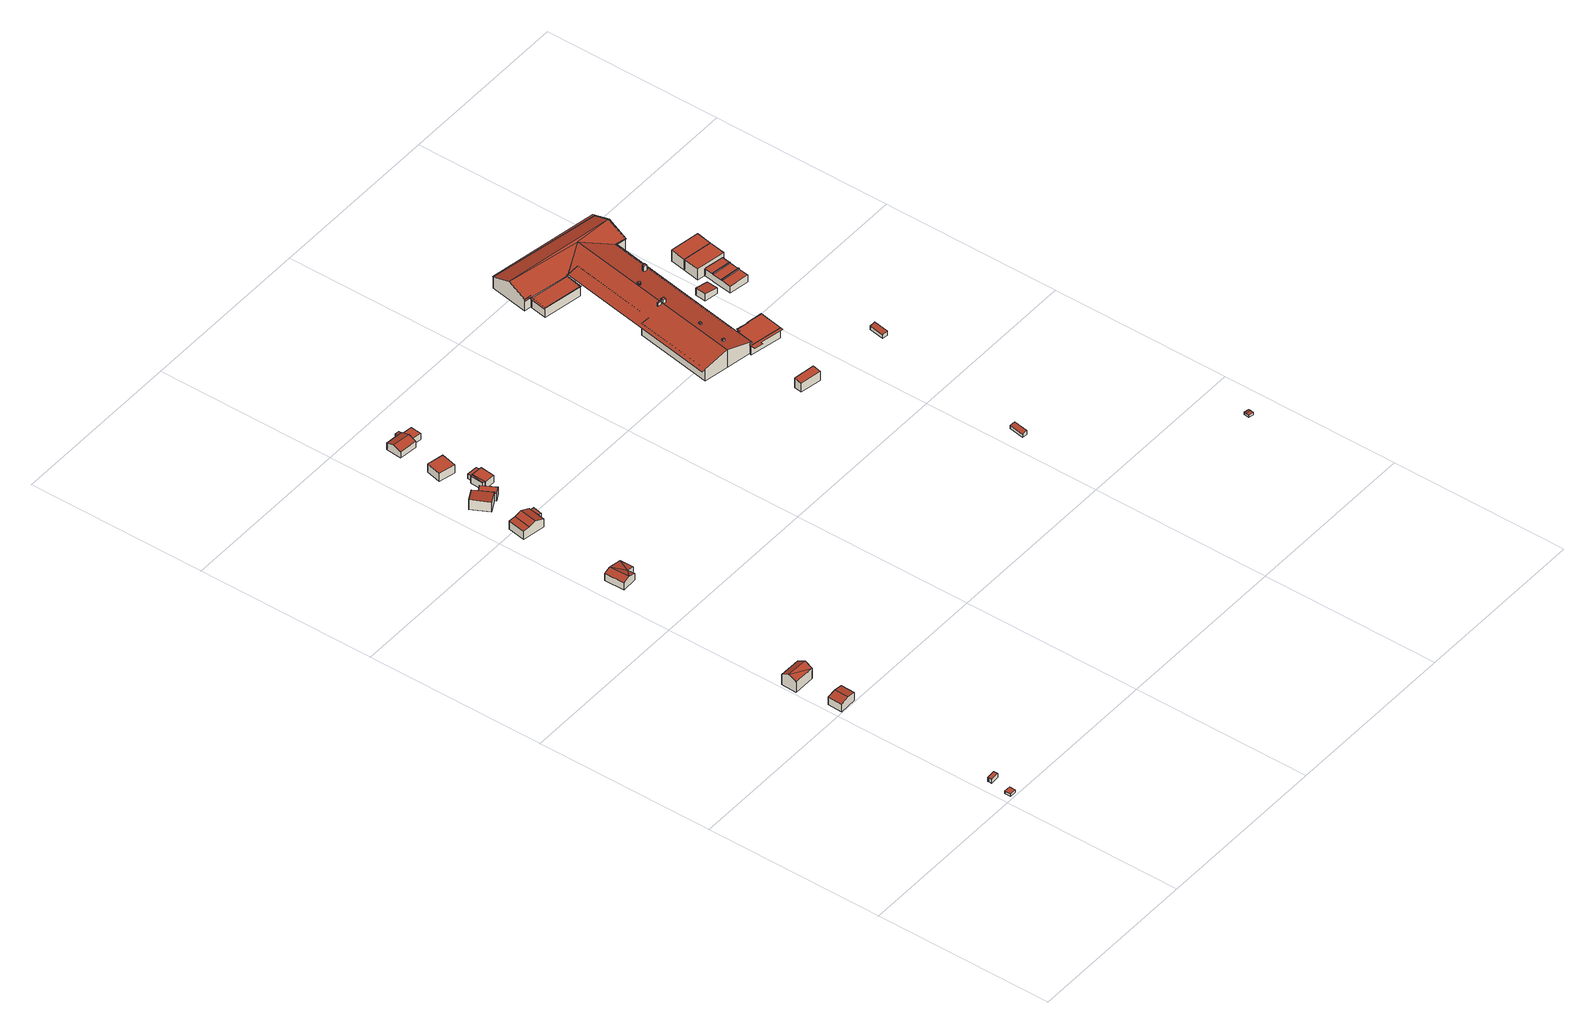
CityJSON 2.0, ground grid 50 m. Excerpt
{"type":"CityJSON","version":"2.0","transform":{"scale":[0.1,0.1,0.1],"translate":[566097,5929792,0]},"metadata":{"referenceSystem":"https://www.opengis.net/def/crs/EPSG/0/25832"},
"CityObjects":{
"building1":{"type":"Building","attributes":{"Grundfläche 2D":"3.014182","Grundhöhe NN":"0.669"},"geometry":[{"type":"Solid","lod":"3","boundaries":[[[[0,1,2,3]],[[4,5,3,2]],[[5,6,0,3]],[[6,7,1,0]],[[7,4,2,1]],[[7,6,5,4]]]],"semantics":{"surfaces":[{"type":"RoofSurface"},{"type":"WallSurface"},{"type":"GroundSurface"}],"values":[[0,1,1,1,1,2]]}}]},
"building2":{"type":"Building","attributes":{"Grundfläche 2D":"2.782743","Grundhöhe NN":"0.351"},"geometry":[{"type":"Solid","lod":"3","boundaries":[[[[8,9,10,11,12]],[[13,14,12,11]],[[15,13,11,10]],[[14,16,8,12]],[[16,17,9,8]],[[17,15,10,9]],[[15,17,16,14,13]]]],"semantics":{"surfaces":[{"type":"RoofSurface"},{"type":"WallSurface"},{"type":"GroundSurface"}],"values":[[0,1,1,1,1,1,2]]}}]},
"building3":{"type":"Building","attributes":{"Grundfläche 2D":"20.490664","Grundhöhe NN":"0.663"},"geometry":[{"type":"Solid","lod":"3","boundaries":[[[[18,19,20,21]],[[22,18,21,23]],[[23,21,20,24,25]],[[22,23,25,26]],[[19,18,22,26,27]],[[20,19,27,24]],[[25,24,27,26]]]],"semantics":{"surfaces":[{"type":"RoofSurface"},{"type":"WallSurface"},{"type":"GroundSurface"}],"values":[[0,0,1,1,1,1,2]]}}]},
"building4":{"type":"Building","attributes":{"Grundfläche 2D":"26.511893","Grundhöhe NN":"0.623"},"geometry":[{"type":"Solid","lod":"3","boundaries":[[[[28,29,30]],[[31,29,28]],[[32,28,30,33]],[[33,30,29,34,35]],[[32,33,35,36]],[[31,28,32,36,37]],[[29,31,37,34]],[[35,34,37,36]]]],"semantics":{"surfaces":[{"type":"RoofSurface"},{"type":"WallSurface"},{"type":"GroundSurface"}],"values":[[0,0,0,1,1,1,1,2]]}}]},
"building5":{"type":"Building","attributes":{"Grundfläche 2D":"31.848993","Grundhöhe NN":"0.681"},"geometry":[{"type":"Solid","lod":"3","boundaries":[[[[38,39,40,41]],[[42,41,43]],[[38,41,42]],[[44,42,45]],[[38,42,44]],[[43,41,40,46,47]],[[42,43,47,48]],[[45,42,48,49]],[[44,45,49,50]],[[39,38,44,50,51]],[[40,39,51,46]],[[51,50,49,48,47,46]]]],"semantics":{"surfaces":[{"type":"RoofSurface"},{"type":"WallSurface"},{"type":"GroundSurface"}],"values":[[0,0,0,0,0,1,1,1,1,1,1,2]]}}]},
"building6":{"type":"Building","attributes":{"Grundfläche 2D":"32.381578","Grundhöhe NN":"0.787"},"geometry":[{"type":"Solid","lod":"3","boundaries":[[[[52,53,54,55,56,57]],[[58,54,53,59]],[[60,58,59,61]],[[62,52,57,56,55,63,64]],[[61,59,53,52,62,65]],[[60,61,65,66]],[[55,54,58,60,66,63]],[[66,65,62,64,63]]]],"semantics":{"surfaces":[{"type":"RoofSurface"},{"type":"WallSurface"},{"type":"GroundSurface"}],"values":[[0,0,0,1,1,1,1,2]]}}]},
"building7":{"type":"Building","attributes":{"Grundfläche 2D":"3.264742","Grundhöhe NN":"0.778"},"geometry":[{"type":"Solid","lod":"3","boundaries":[[[[67,68,69,70]],[[71,72,70,69]],[[72,73,67,70]],[[73,64,68,67]],[[64,71,69,68]],[[64,73,72,71]]]],"semantics":{"surfaces":[{"type":"RoofSurface"},{"type":"WallSurface"},{"type":"GroundSurface"}],"values":[[0,1,1,1,1,2]]}}]},
"building8":{"type":"Building","attributes":{"Grundfläche 2D":"23.591232","Grundhöhe NN":"0.697"},"geometry":[{"type":"Solid","lod":"3","boundaries":[[[[74,75,76,77]],[[75,74,78,79]],[[76,75,79,80]],[[77,76,80,81]],[[74,77,81,78]],[[79,78,81,80]]]],"semantics":{"surfaces":[{"type":"RoofSurface"},{"type":"WallSurface"},{"type":"GroundSurface"}],"values":[[0,1,1,1,1,2]]}}]},
"building9":{"type":"Building","attributes":{"Grundfläche 2D":"10.059846","Grundhöhe NN":"0.749"},"geometry":[{"type":"Solid","lod":"3","boundaries":[[[[82,83,84,85,86,87]],[[88,81,86,85]],[[81,89,87,86]],[[89,90,82,87]],[[90,91,83,82]],[[91,92,84,83]],[[92,88,85,84]],[[88,92,91,90,89,81]]]],"semantics":{"surfaces":[{"type":"RoofSurface"},{"type":"WallSurface"},{"type":"GroundSurface"}],"values":[[0,1,1,1,1,1,1,2]]}}]},
"building10":{"type":"Building","attributes":{"Grundfläche 2D":"20.499132","Grundhöhe NN":"0.814"},"geometry":[{"type":"Solid","lod":"3","boundaries":[[[[93,94,95,96]],[[97,98,96,95]],[[98,99,93,96]],[[99,100,94,93]],[[100,97,95,94]],[[100,99,98,97]]]],"semantics":{"surfaces":[{"type":"RoofSurface"},{"type":"WallSurface"},{"type":"GroundSurface"}],"values":[[0,1,1,1,1,2]]}}]},
"building11":{"type":"Building","attributes":{"Grundfläche 2D":"15.333092","Grundhöhe NN":"0.387"},"geometry":[{"type":"Solid","lod":"3","boundaries":[[[[101,102,103]],[[104,102,101]],[[105,106,101,103,107]],[[103,102,108,109]],[[107,103,109,110]],[[105,107,110,111]],[[106,105,111,112]],[[104,101,106,112,113]],[[102,104,113,108]],[[112,111,110,109,108,113]]]],"semantics":{"surfaces":[{"type":"RoofSurface"},{"type":"WallSurface"},{"type":"GroundSurface"}],"values":[[0,0,0,1,1,1,1,1,1,2]]}}]},
"building12":{"type":"Building","attributes":{"Grundfläche 2D":"4.456368","Grundhöhe NN":"0.519"},"geometry":[{"type":"Solid","lod":"3","boundaries":[[[[114,115,116,117]],[[118,119,117,116]],[[119,120,114,117]],[[120,121,115,114]],[[121,118,116,115]],[[121,120,119,118]]]],"semantics":{"surfaces":[{"type":"RoofSurface"},{"type":"WallSurface"},{"type":"GroundSurface"}],"values":[[0,1,1,1,1,2]]}}]},
"building13":{"type":"Building","attributes":{"Grundfläche 2D":"23.366925","Grundhöhe NN":"0.914"},"geometry":[{"type":"Solid","lod":"3","boundaries":[[[[122,123,124,125,126]],[[127,128,129,124,123]],[[127,123,122,126,130,131]],[[129,128,127,131,132]],[[125,124,129,132,133]],[[126,125,133,130]],[[131,130,133,132]]]],"semantics":{"surfaces":[{"type":"RoofSurface"},{"type":"WallSurface"},{"type":"GroundSurface"}],"values":[[0,0,1,1,1,1,2]]}}]},
"building14":{"type":"Building","attributes":{"Grundfläche 2D":"0.902118","Grundhöhe NN":"0.962"},"geometry":[{"type":"Solid","lod":"3","boundaries":[[[[134,128,135,136]],[[137,138,136,135]],[[138,139,134,136]],[[139,140,128,134]],[[140,137,135,128]],[[140,139,138,137]]]],"semantics":{"surfaces":[{"type":"RoofSurface"},{"type":"WallSurface"},{"type":"GroundSurface"}],"values":[[0,1,1,1,1,2]]}}]},
"building15":{"type":"Building","attributes":{"Grundfläche 2D":"8.536754","Grundhöhe NN":"0.895"},"geometry":[{"type":"Solid","lod":"3","boundaries":[[[[141,142,143,144]],[[142,141,145,146]],[[143,142,146,147]],[[144,143,147,148]],[[141,144,148,145]],[[146,145,148,147]]]],"semantics":{"surfaces":[{"type":"RoofSurface"},{"type":"WallSurface"},{"type":"GroundSurface"}],"values":[[0,1,1,1,1,2]]}}]},
"building16":{"type":"Building","attributes":{"Grundfläche 2D":"14.255826","Grundhöhe NN":"1.139"},"geometry":[{"type":"Solid","lod":"3","boundaries":[[[[149,150,151,152]],[[153,154,152,151]],[[154,155,149,152]],[[155,156,150,149]],[[156,153,151,150]],[[156,155,154,153]]]],"semantics":{"surfaces":[{"type":"RoofSurface"},{"type":"WallSurface"},{"type":"GroundSurface"}],"values":[[0,1,1,1,1,2]]}}]},
"building17":{"type":"Building","attributes":{"Grundfläche 2D":"5.758841","Grundhöhe NN":"1.320"},"geometry":[{"type":"Solid","lod":"3","boundaries":[[[[157,158,159,160]],[[161,162,160,159]],[[162,163,157,160]],[[163,164,158,157]],[[164,161,159,158]],[[164,163,162,161]]]],"semantics":{"surfaces":[{"type":"RoofSurface"},{"type":"WallSurface"},{"type":"GroundSurface"}],"values":[[0,1,1,1,1,2]]}}]},
"building18":{"type":"Building","attributes":{"Grundfläche 2D":"1073.108914","Grundhöhe NN":"1.105"},"children":["building18-1","building18-2","building18-3","building18-4","building18-5","building18-6"],"geometry":[{"type":"Solid","lod":"3","boundaries":[[[[165,166,167,168,169,170,171]],[[172,173,174,175,176,177,170,169,178,179]],[[170,177,176,180,181,182]],[[182,183,170,182,181]],[[183,182,181,184,185,186]],[[187,188,189]],[[183,189,188,190,170]],[[171,170,190,191,165]],[[192,193,194,195,196,197]],[[198,199,200,201,202,203,204,205,206,207,208,209,210,211]],[[212,194,213,214]],[[215,212,214,216]],[[193,215,216,217]],[[218,207,219,220]],[[221,218,220,222]],[[223,221,222,224]],[[225,223,224,226]],[[227,225,226,228]],[[229,227,228,230]],[[231,229,230,232]],[[205,231,232,233]],[[234,235,236,171,237,238,239,240]],[[241,242,236,235,243]],[[244,241,243,245]],[[168,244,245,246]],[[169,168,246,247]],[[178,169,247,248]],[[207,179,178,248,219]],[[179,207,206,172]],[[173,172,206,205,174]],[[174,205,233,249,250]],[[251,252,250,249,253]],[[254,255,256,177,251,253,257]],[[182,258,255,254,259]],[[260,182,259,261]],[[186,260,261,262]],[[189,183,186,262,263]],[[264,189,263,265]],[[265,213,188,264]],[[194,188,213]],[[188,194,193,190]],[[238,266,190,193,217,267,239]],[[265,263,262,261,259,254,257,253,249,233,232,230,228,226,224,222,220,219,248,247,246,245,243,235,234,240,239,267,217,216,214,213]],[[197,196,195,194,212,215,193,192]],[[221,223,225,227,229,231,205,204,203,202,201,200,199,198,211,210,209,208,207,218]],[[244,168,167,166,165,171,236,242,241]],[[177,176,175,174,250,252,251]],[[182,181,180,176,177,256,255,258]],[[185,184,181,182,260,186]],[[188,187,189,264]],[[190,266,191]],[[266,238,237,171,165,191]]]],"semantics":{"surfaces":[{"type":"RoofSurface"},{"type":"WallSurface"},{"type":"GroundSurface"}],"values":[[0,0,0,0,0,0,0,0,0,0,1,1,1,1,1,1,1,1,1,1,1,1,1,1,1,1,1,1,1,1,1,1,1,1,1,1,1,1,1,1,1,1,2,0,0,0,0,0,0,0,0,0]]}}]},
"building18-1":{"type":"BuildingInstallation","parents":["building18"],"geometry":[{"type":"MultiSurface","lod":"3","boundaries":[[[268,269,270,271,272]],[[270,269,273,274]],[[271,270,274,275]],[[276,268,272,271,275,277]],[[269,268,276,273]]],"semantics":{"surfaces":[{"type":"RoofSurface"},{"type":"WallSurface"}],"values":[0,1,1,1,1]}}]},
"building18-2":{"type":"BuildingInstallation","parents":["building18"],"geometry":[{"type":"MultiSurface","lod":"3","boundaries":[[[278,279,280,281,282,283,284,285,286,287,288,289,290,291,292,293,294,295,296,297,298,299,300,301,302,303,304,305]],[[280,279,306,307]],[[281,280,307,308]],[[279,278,309,310]],[[279,310,306]],[[282,281,308,311]],[[283,282,311,312]],[[284,283,312,313]],[[285,284,313,314]],[[286,285,314,315]],[[287,286,315,316]],[[288,287,316,317]],[[289,288,317,318]],[[290,289,318,319]],[[291,290,319,320]],[[291,320,321]],[[292,291,321,322]],[[293,292,322,323]],[[294,293,323,324]],[[295,294,324,325]],[[296,295,325,326]],[[297,296,326,327]],[[298,297,327,328]],[[299,298,328,329]],[[300,299,329,330]],[[301,300,330,331]],[[302,301,331,332]],[[303,302,332,333]],[[303,333,334]],[[304,303,334,335]],[[305,304,335,336]],[[278,305,336,309]]],"semantics":{"surfaces":[{"type":"RoofSurface"},{"type":"WallSurface"}],"values":[0,1,1,1,1,1,1,1,1,1,1,1,1,1,1,1,1,1,1,1,1,1,1,1,1,1,1,1,1,1,1,1]}}]},
"building18-3":{"type":"BuildingInstallation","parents":["building18"],"geometry":[{"type":"MultiSurface","lod":"3","boundaries":[[[337,338,339,340]],[[339,338,341,342]],[[340,339,342,343]],[[337,340,343,344]],[[338,337,344,341]]],"semantics":{"surfaces":[{"type":"RoofSurface"},{"type":"WallSurface"}],"values":[0,1,1,1,1]}}]},
"building18-4":{"type":"BuildingInstallation","parents":["building18"],"geometry":[{"type":"MultiSurface","lod":"3","boundaries":[[[345,346,347,348]],[[349,350,346,345]],[[351,352,347,346,350]],[[352,353,348,347]],[[349,345,348,353]]],"semantics":{"surfaces":[{"type":"RoofSurface"},{"type":"WallSurface"}],"values":[0,1,1,1,1]}}]},
"building18-5":{"type":"BuildingInstallation","parents":["building18"],"geometry":[{"type":"MultiSurface","lod":"3","boundaries":[[[354,355,356,357]],[[357,356,358,359]],[[354,357,359,360]],[[355,354,360,361]],[[356,355,361,358]]],"semantics":{"surfaces":[{"type":"RoofSurface"},{"type":"WallSurface"}],"values":[0,1,1,1,1]}}]},
"building18-6":{"type":"BuildingInstallation","parents":["building18"],"geometry":[{"type":"MultiSurface","lod":"3","boundaries":[[[362,363,364,365,366,367]],[[368,362,367,366,369,370]],[[371,365,364,363,372,373]],[[366,365,371,369]],[[363,362,368,372]]],"semantics":{"surfaces":[{"type":"RoofSurface"},{"type":"WallSurface"}],"values":[0,1,1,1,1]}}]},
"building19":{"type":"Building","attributes":{"Grundfläche 2D":"11.955669","Grundhöhe NN":"1.222"},"geometry":[{"type":"Solid","lod":"3","boundaries":[[[[374,375,376,377]],[[378,379,377,376]],[[379,380,374,377]],[[380,381,375,374]],[[381,378,376,375]],[[381,380,379,378]]]],"semantics":{"surfaces":[{"type":"RoofSurface"},{"type":"WallSurface"},{"type":"GroundSurface"}],"values":[[0,1,1,1,1,2]]}}]},
"building20":{"type":"Building","attributes":{"Grundfläche 2D":"6.238267","Grundhöhe NN":"1.337"},"geometry":[{"type":"Solid","lod":"3","boundaries":[[[[382,383,384,385]],[[386,387,385,384]],[[387,388,382,385]],[[388,389,383,382]],[[389,386,384,383]],[[389,388,387,386]]]],"semantics":{"surfaces":[{"type":"RoofSurface"},{"type":"WallSurface"},{"type":"GroundSurface"}],"values":[[0,1,1,1,1,2]]}}]},
"building21":{"type":"Building","attributes":{"Grundfläche 2D":"2.303463","Grundhöhe NN":"1.295"},"geometry":[{"type":"Solid","lod":"3","boundaries":[[[[390,391,392,393]],[[394,390,393,395]],[[395,393,392,396,397]],[[394,395,397,398]],[[391,390,394,398,399]],[[392,391,399,396]],[[397,396,399,398]]]],"semantics":{"surfaces":[{"type":"RoofSurface"},{"type":"WallSurface"},{"type":"GroundSurface"}],"values":[[0,0,1,1,1,1,2]]}}]},
"building22":{"type":"Building","attributes":{"Grundfläche 2D":"48.328288","Grundhöhe NN":"1.161"},"children":["building22-1","building22-2"],"geometry":[{"type":"Solid","lod":"3","boundaries":[[[[400,401,402,403,404,405,406,407,408,409,410,411]],[[404,403,412,413]],[[414,415,409,408,407,406,405,404,413,416]],[[410,409,415,417]],[[418,412,403,402,401,400,411,410,417,419]],[[419,417,415,414,416,413,412,418]]]],"semantics":{"surfaces":[{"type":"RoofSurface"},{"type":"WallSurface"},{"type":"GroundSurface"}],"values":[[0,1,1,1,1,2]]}}]},
"building22-1":{"type":"BuildingInstallation","parents":["building22"],"geometry":[{"type":"MultiSurface","lod":"3","boundaries":[[[420,421,422,423]],[[423,422,401,402]],[[420,423,402,405]],[[421,420,405,406]],[[422,421,406,401]]],"semantics":{"surfaces":[{"type":"RoofSurface"},{"type":"WallSurface"}],"values":[0,1,1,1,1]}}]},
"building22-2":{"type":"BuildingInstallation","parents":["building22"],"geometry":[{"type":"MultiSurface","lod":"3","boundaries":[[[424,425,426,427]],[[427,426,411,400]],[[424,427,400,407]],[[425,424,407,408]],[[426,425,408,411]]],"semantics":{"surfaces":[{"type":"RoofSurface"},{"type":"WallSurface"}],"values":[0,1,1,1,1]}}]},
"building23":{"type":"Building","attributes":{"Grundfläche 2D":"38.108187","Grundhöhe NN":"1.149"},"geometry":[{"type":"Solid","lod":"3","boundaries":[[[[428,429,430,431,432]],[[428,432,433,434]],[[429,428,434,435]],[[430,429,435,436]],[[432,431,430,436,433]],[[435,434,433,436]]]],"semantics":{"surfaces":[{"type":"RoofSurface"},{"type":"WallSurface"},{"type":"GroundSurface"}],"values":[[0,1,1,1,1,2]]}}]},
"building24":{"type":"Building","attributes":{"Grundfläche 2D":"36.805719","Grundhöhe NN":"1.110"},"geometry":[{"type":"Solid","lod":"3","boundaries":[[[[437,438,429,428]],[[435,434,428,429]],[[434,439,437,428]],[[439,440,438,437]],[[440,435,429,438]],[[440,439,434,435]]]],"semantics":{"surfaces":[{"type":"RoofSurface"},{"type":"WallSurface"},{"type":"GroundSurface"}],"values":[[0,1,1,1,1,2]]}}]}
},
"vertices":[
[21,6,15],[38,5,15],[39,23,15],[21,23,15],[39,23,7],[21,23,7],[21,6,7],[38,5,7],
[58,72,16],[58,84,16],[33,83,16],[33,79,16],[33,71,16],[33,79,4],[33,71,4],[33,83,4],[58,72,4],[58,84,4],
[43,542,35],[18,542,31],[16,501,31],[42,502,35],[68,542,31],[67,502,31],[16,501,7],[67,502,7],[68,542,7],[18,542,7],
[7,651,50],[68,628,38],[69,649,50],[7,629,38],[8,672,38],[69,671,38],[68,628,6],[69,671,6],[8,672,6],[7,629,6],
[68,1225,34],[46,1224,29],[48,1167,29],[69,1168,34],[89,1188,28],[90,1168,28],[109,1226,24],[110,1188,24],[48,1167,7],[90,1168,7],[89,1188,7],[110,1188,7],[109,1226,7],[46,1224,7],
[117,1500,33],[91,1504,44],[82,1455,44],[108,1450,33],[113,1473,33],[117,1499,33],[63,1458,36],[72,1508,36],[45,1461,33],[54,1511,33],[117,1500,8],[108,1450,8],[117,1499,8],[54,1511,8],[45,1461,8],
[130,1497,28],[117,1499,28],[113,1473,28],[125,1471,28],[113,1473,8],[125,1471,8],[130,1497,8],
[88,1649,32],[51,1628,39],[77,1580,38],[115,1601,31],[88,1649,7],[51,1628,7],[77,1580,7],[115,1601,7],
[115,1595,28],[137,1607,28],[115,1646,28],[96,1635,28],[115,1601,28],[112,1600,28],[96,1635,7],[112,1600,7],[115,1595,7],[137,1607,7],[115,1646,7],
[133,1732,33],[143,1775,33],[97,1785,33],[87,1743,33],[97,1785,8],[87,1743,8],[133,1732,8],[143,1775,8],
[137,1684,26],[128,1646,27],[136,1646,26],[131,1684,26],[165,1641,26],[169,1682,26],[136,1643,26],[128,1646,4],[136,1646,4],[136,1643,4],[165,1641,4],[169,1682,4],[131,1684,4],
[138,1698,19],[137,1684,19],[169,1682,19],[169,1696,19],[169,1682,5],[169,1696,5],[138,1698,5],[137,1684,5],
[148,1869,32],[150,1880,37],[98,1886,37],[96,1864,29],[147,1858,29],[152,1903,29],[138,1905,29],[101,1908,29],[147,1858,9],[152,1903,9],[101,1908,9],[96,1864,9],
[138,1912,29],[150,1903,29],[150,1911,29],[150,1903,10],[150,1911,10],[138,1912,10],[138,1905,10],
[152,1899,29],[148,1869,29],[176,1866,29],[179,1896,29],[152,1899,9],[148,1869,9],[176,1866,9],[179,1896,9],
[909,1244,39],[913,1268,40],[853,1277,40],[849,1254,39],[853,1277,11],[849,1254,11],[909,1244,11],[913,1268,11],
[1042,785,23],[1035,743,23],[1049,741,26],[1056,782,26],[1049,741,13],[1056,782,13],[1042,785,13],[1035,743,13],
[815,1915,45],[807,1871,45],[734,1459,45],[743,1457,48],[812,1445,66],[901,1954,66],[817,1916,46],[888,1430,45],[888,1431,45],[896,1480,45],[897,1481,45],[969,1889,45],[966,1891,46],[883,1432,47],[882,1431,47],[997,1884,45],[1008,1942,69],[1005,1943,69],[691,1997,69],[1018,1999,45],[702,2054,45],[701,2051,47],[681,1940,45],[701,1936,45],[682,1944,47],[811,1916,45],[813,1916,45],[813,1916,42],[811,1916,42],[701,1936,42],[696,1937,42],[688,1891,41],[805,1870,41],[970,1402,42],[984,1475,42],[939,1483,42],[939,1481,42],[906,1488,42],[904,1480,42],[897,1481,42],[896,1480,42],[888,1430,42],[882,1431,42],[880,1431,42],[877,1413,42],[901,1408,42],[902,1414,42],[693,1892,41],[701,1936,11],[693,1892,11],[802,1872,41],[802,1872,11],[811,1916,11],[881,1426,42],[882,1431,11],[881,1426,11],[971,1409,42],[971,1409,11],[983,1474,42],[983,1474,11],[940,1482,42],[940,1482,11],[940,1480,42],[940,1480,11],[907,1486,42],[907,1486,11],[906,1478,42],[906,1478,11],[896,1480,11],[817,1916,11],[845,1912,11],[845,1912,53],[816,1917,46],[811,1918,46],[811,1918,11],[816,1917,11],[802,1669,53],[809,1705,53],[802,1669,11],[781,1674,48],[781,1674,11],[743,1457,11],[812,1445,11],[883,1432,11],[893,1481,11],[893,1481,46],[966,1892,46],[897,1504,46],[966,1892,11],[995,1886,11],[995,1886,46],[970,1891,46],[966,1891,11],[1005,1938,67],[1005,1943,11],[1014,1990,49],[1014,1990,11],[701,2051,11],[682,1944,11],[702,1941,47],[702,1941,11],[811,1917,46],[811,1917,11],
[852,1664,76],[859,1662,76],[861,1670,76],[853,1672,76],[852,1665,76],[859,1662,64],[861,1670,64],[853,1672,66],[852,1664,66],[852,1665,66],
[874,1748,69],[875,1748,69],[876,1749,69],[876,1750,69],[876,1751,69],[877,1751,69],[876,1752,69],[876,1753,69],[876,1754,69],[875,1754,69],[874,1754,69],[874,1755,69],[873,1755,69],[872,1755,69],[871,1755,69],[871,1754,69],[870,1754,69],[870,1753,69],[869,1753,69],[869,1752,69],[869,1751,69],[869,1750,69],[869,1749,69],[870,1749,69],[870,1748,69],[871,1748,69],[872,1747,69],[873,1747,69],[875,1748,63],[876,1749,63],[876,1750,63],[874,1748,64],[875,1748,64],[876,1751,63],[877,1751,63],[876,1752,63],[876,1753,63],[876,1754,64],[875,1754,64],[874,1754,64],[874,1755,64],[873,1755,64],[872,1755,64],[872,1755,65],[871,1755,65],[871,1754,65],[870,1754,65],[870,1753,65],[869,1753,65],[869,1752,65],[869,1751,65],[869,1750,65],[869,1749,65],[870,1749,65],[870,1748,65],[871,1748,65],[871,1748,64],[872,1747,64],[873,1747,64],
[836,1479,66],[835,1474,66],[840,1473,66],[841,1478,66],[835,1474,61],[840,1473,60],[841,1478,60],[836,1479,61],
[935,1776,66],[936,1783,66],[927,1784,66],[926,1778,66],[935,1776,49],[936,1783,49],[932,1784,50],[927,1784,52],[926,1778,52],
[839,1672,74],[838,1668,74],[847,1666,74],[848,1670,74],[847,1666,65],[848,1670,65],[839,1672,63],[838,1668,63],
[853,1551,65],[855,1557,65],[852,1558,65],[850,1558,65],[849,1552,65],[850,1552,65],[853,1551,60],[849,1552,61],[850,1552,61],[850,1558,61],[855,1557,60],[852,1558,61],
[1007,1652,29],[969,1657,34],[965,1627,34],[1004,1621,29],[965,1627,12],[1004,1621,12],[1007,1652,12],[969,1657,12],
[1113,1215,24],[1127,1213,28],[1134,1255,28],[1120,1257,24],[1134,1255,13],[1120,1257,13],[1113,1215,13],[1127,1213,13],
[1413,370,22],[1412,363,20],[1427,360,20],[1428,368,22],[1415,378,20],[1429,375,20],[1427,360,13],[1429,375,13],[1415,378,13],[1412,363,13],
[1084,1618,34],[1088,1646,34],[1088,1648,34],[1092,1672,34],[1037,1682,34],[1033,1656,34],[1032,1654,34],[1028,1627,34],[1028,1624,34],[1023,1597,34],[1079,1588,34],[1083,1616,34],[1092,1672,12],[1037,1682,12],[1032,1654,12],[1023,1597,12],[1033,1656,12],[1079,1588,12],[1084,1618,12],[1083,1616,12],
[1033,1656,36],[1032,1654,36],[1088,1646,36],[1088,1648,36],
[1028,1627,36],[1028,1624,36],[1083,1616,36],[1084,1618,36],
[1104,1717,47],[1023,1732,45],[1015,1686,45],[1092,1672,47],[1096,1672,47],[1096,1672,11],[1104,1717,11],[1023,1732,11],[1015,1686,11],
[1112,1761,47],[1031,1776,45],[1112,1761,11],[1031,1776,11]
]}
